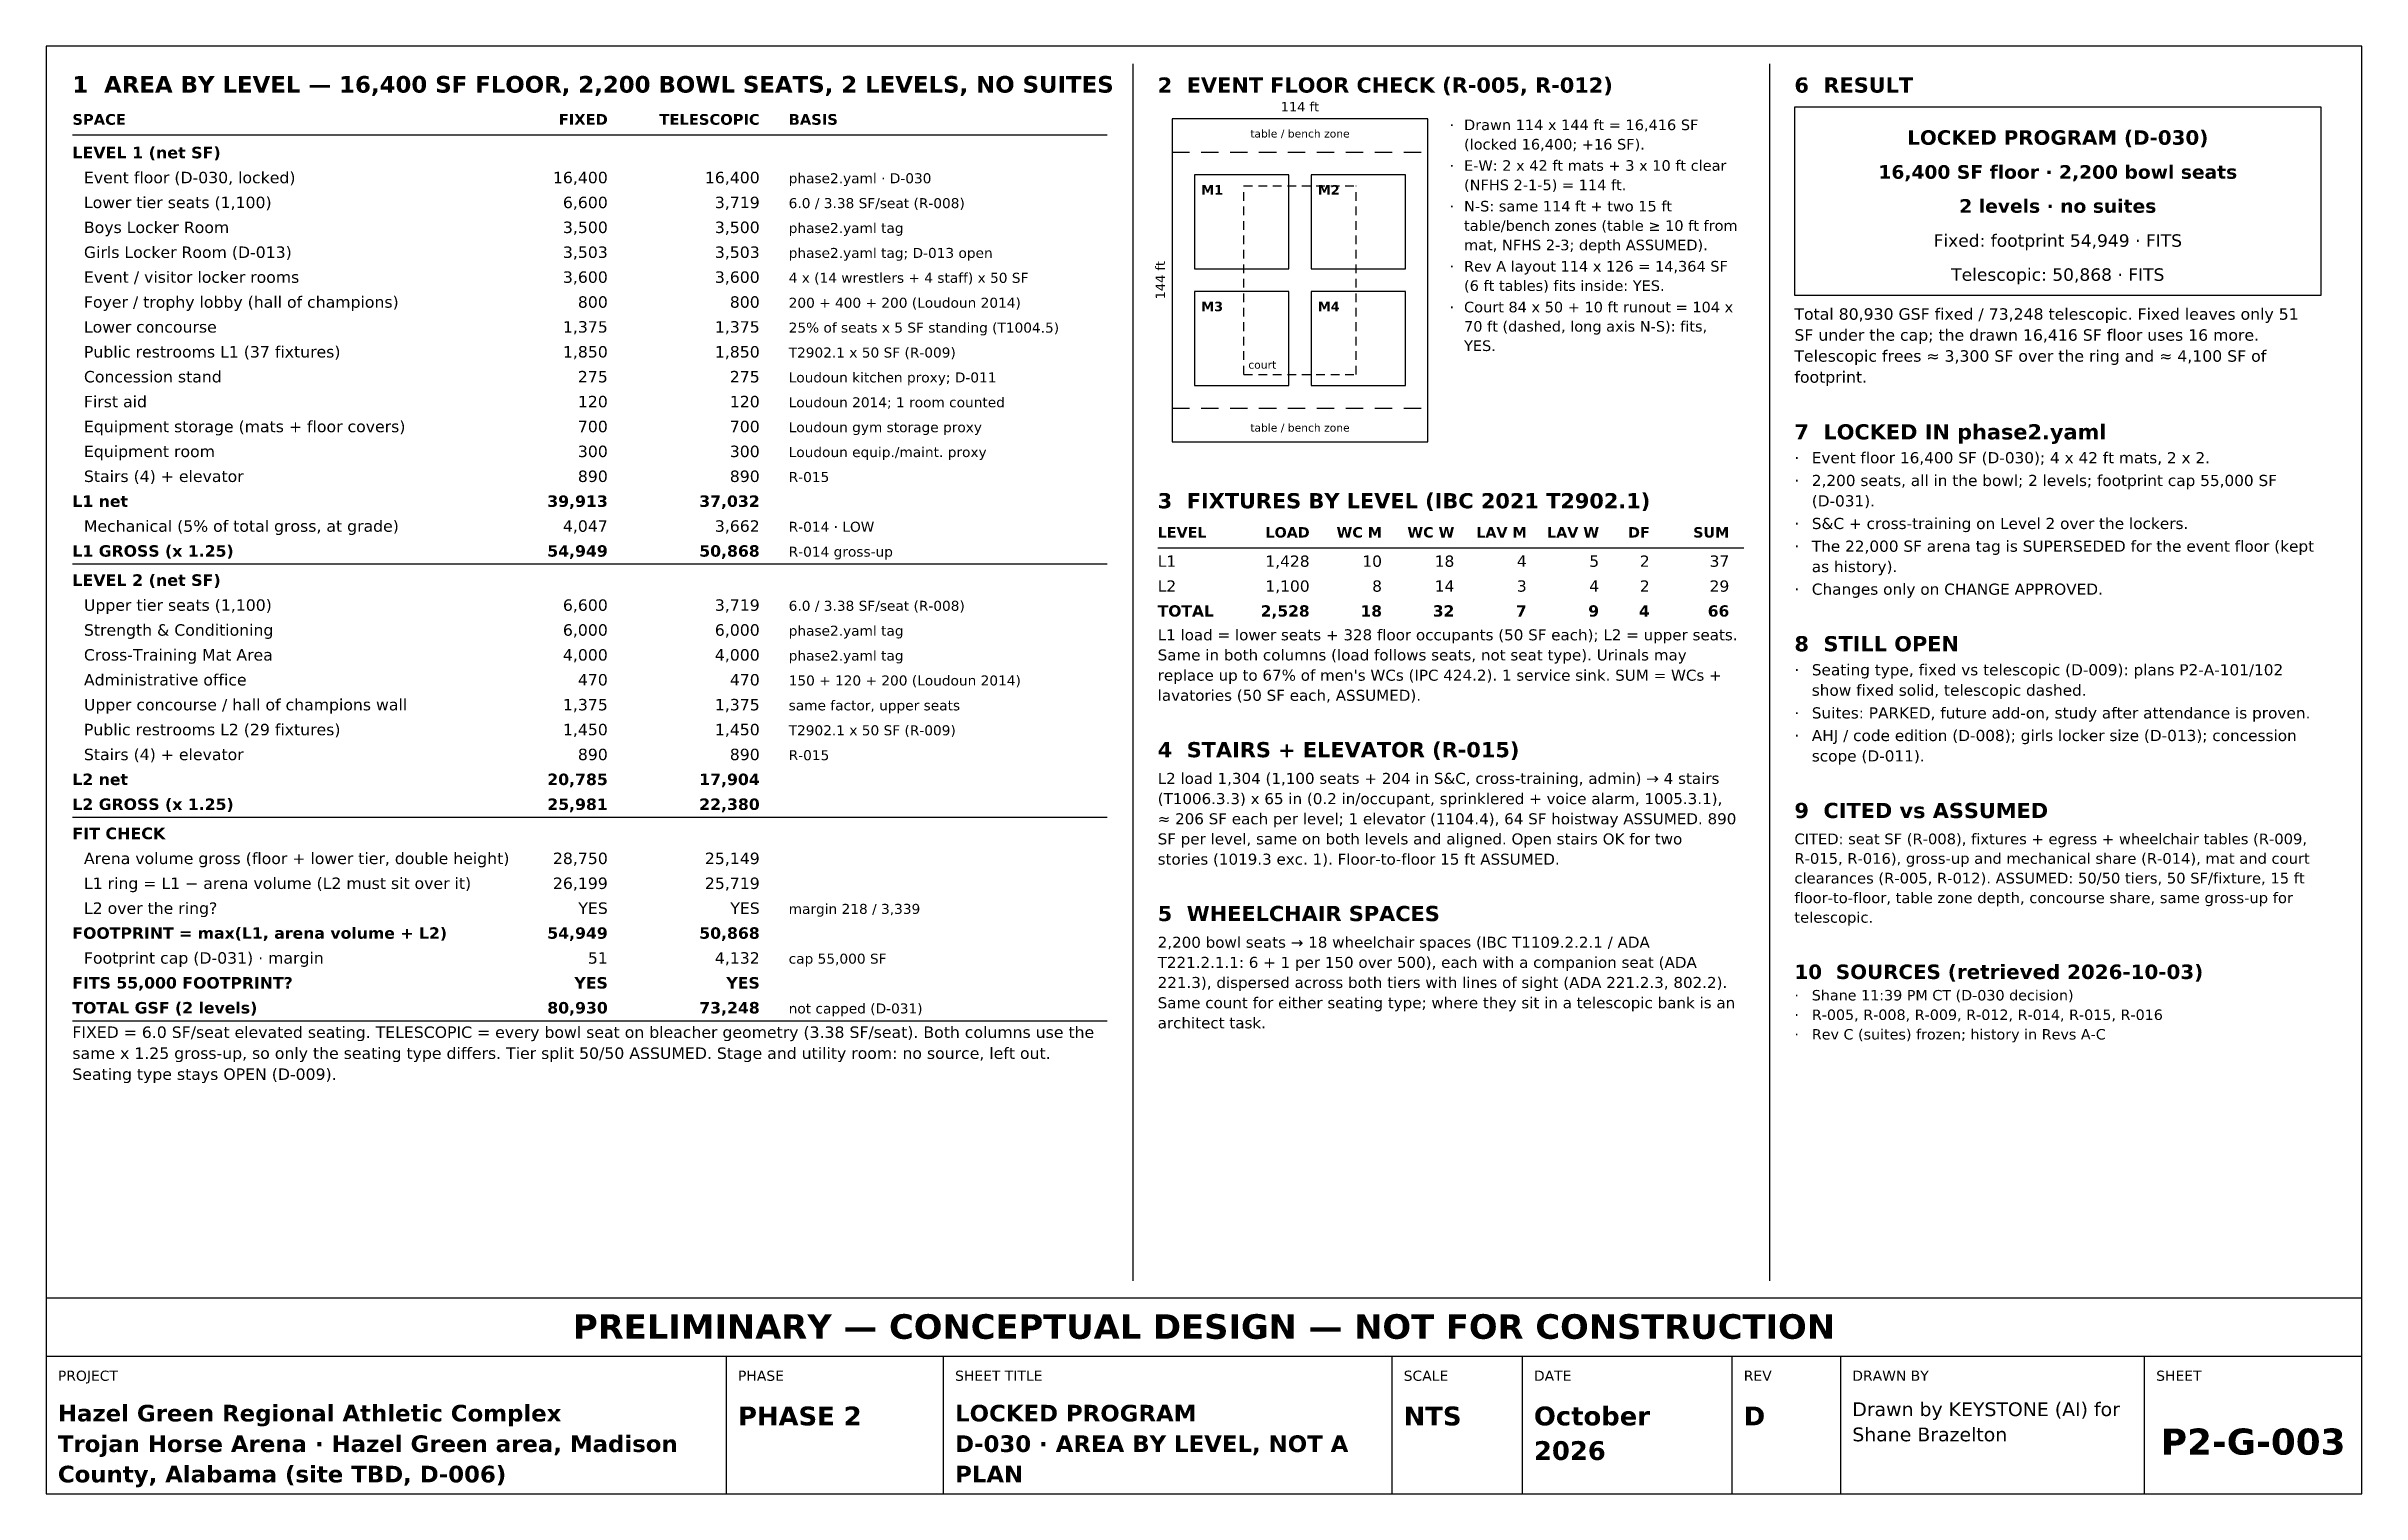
# Model space of a CAD drawing. Header units: inches. Extents: x 0.5 to 16.5, y 0.5 to 10.5.
import ezdxf
from ezdxf.enums import TextEntityAlignment as Align

# ---------------------------------------------------------------- set-up
doc = ezdxf.new("R2010")
doc.units = ezdxf.units.IN
doc.header["$MEASUREMENT"] = 0
for name, color, linetype in [('A-ANNO-TABL', 7, 'Continuous'), ('A-ANNO-TEXT', 7, 'Continuous'), ('G-ANNO-TTLB', 7, 'Continuous')]:
    doc.layers.add(name, color=color, linetype=linetype)
doc.styles.add('KS-BOLD', font='DejaVuSans-Bold.ttf')
doc.styles.add('KS-REG', font='DejaVuSans.ttf')

msp = doc.modelspace()

# ---------------------------------------------------------------- linework, layer by layer
at = {"layer": 'A-ANNO-TABL'}
for p, q in [((0.68, 9.888), (7.83, 9.888)), ((0.68, 6.924), (7.83, 6.924)), ((8.18, 7.036), (12.23, 7.036)), ((0.68, 5.174), (7.83, 5.174)), ((0.68, 3.768), (7.83, 3.768))]:
    msp.add_line(p, q, dxfattribs=at)
at = {"layer": 'A-ANNO-TEXT'}
for p, q in [((8.01, 1.97), (8.01, 10.38)), ((12.41, 1.97), (12.41, 10.38)), ((8.28, 9.768), (8.4, 9.768)), ((8.48, 9.768), (8.6, 9.768)), ((8.68, 9.768), (8.8, 9.768)), ((8.88, 9.768), (9, 9.768)), ((9.08, 9.768), (9.2, 9.768)), ((9.28, 9.768), (9.4, 9.768)), ((9.48, 9.768), (9.6, 9.768)), ((9.68, 9.768), (9.8, 9.768)), ((9.88, 9.768), (10, 9.768)), ((8.776, 9.535), (8.836, 9.535)), ((8.776, 9.533), (8.776, 9.535)), ((8.776, 9.433), (8.776, 9.493)), ((8.876, 9.535), (8.936, 9.535)), ((8.976, 9.535), (9.036, 9.535)), ((9.076, 9.535), (9.136, 9.535)), ((9.176, 9.535), (9.236, 9.535)), ((9.276, 9.535), (9.336, 9.535)), ((9.376, 9.535), (9.436, 9.535)), ((9.476, 9.535), (9.536, 9.535)), ((9.551, 9.533), (9.551, 9.535)), ((9.551, 9.433), (9.551, 9.493)), ((8.776, 9.333), (8.776, 9.393)), ((8.776, 9.233), (8.776, 9.293)), ((9.551, 9.333), (9.551, 9.393)), ((9.551, 9.233), (9.551, 9.293)), ((8.776, 9.133), (8.776, 9.193)), ((9.551, 9.133), (9.551, 9.193)), ((8.776, 9.033), (8.776, 9.093)), ((8.776, 8.933), (8.776, 8.993)), ((9.551, 9.033), (9.551, 9.093)), ((9.551, 8.933), (9.551, 8.993)), ((8.776, 8.833), (8.776, 8.893)), ((9.551, 8.833), (9.551, 8.893)), ((8.776, 8.733), (8.776, 8.793)), ((8.776, 8.633), (8.776, 8.693)), ((9.551, 8.733), (9.551, 8.793)), ((9.551, 8.633), (9.551, 8.693)), ((8.776, 8.533), (8.776, 8.593)), ((8.776, 8.433), (8.776, 8.493)), ((9.551, 8.533), (9.551, 8.593)), ((9.551, 8.433), (9.551, 8.493)), ((8.776, 8.333), (8.776, 8.393)), ((9.551, 8.333), (9.551, 8.393)), ((8.776, 8.233), (8.776, 8.293)), ((8.776, 8.233), (8.836, 8.233)), ((8.876, 8.233), (8.936, 8.233)), ((8.976, 8.233), (9.036, 8.233)), ((9.076, 8.233), (9.136, 8.233)), ((9.176, 8.233), (9.236, 8.233)), ((9.276, 8.233), (9.336, 8.233)), ((9.376, 8.233), (9.436, 8.233)), ((9.476, 8.233), (9.536, 8.233)), ((9.551, 8.233), (9.551, 8.293)), ((8.28, 8.001), (8.4, 8.001)), ((8.48, 8.001), (8.6, 8.001)), ((8.68, 8.001), (8.8, 8.001)), ((8.88, 8.001), (9, 8.001)), ((9.08, 8.001), (9.2, 8.001)), ((9.28, 8.001), (9.4, 8.001)), ((9.48, 8.001), (9.6, 8.001)), ((9.68, 8.001), (9.8, 8.001)), ((9.88, 8.001), (10, 8.001))]:
    msp.add_line(p, q, dxfattribs=at)
for points in [[(12.58, 8.78), (16.22, 8.78), (16.22, 10.08), (12.58, 10.08)], [(8.28, 7.768), (10.047, 7.768), (10.047, 10), (8.28, 10)], [(8.435, 8.962), (9.086, 8.962), (9.086, 9.613), (8.435, 9.613)], [(9.241, 8.962), (9.892, 8.962), (9.892, 9.613), (9.241, 9.613)], [(8.435, 8.156), (9.086, 8.156), (9.086, 8.807), (8.435, 8.807)], [(9.241, 8.156), (9.892, 8.156), (9.892, 8.807), (9.241, 8.807)]]:
    msp.add_lwpolyline(points, close=True, dxfattribs=at)
at = {"layer": 'G-ANNO-TTLB'}
for p, q in [((0.5, 1.45), (16.5, 1.45)), ((5.2, 0.5), (5.2, 1.45)), ((6.7, 0.5), (6.7, 1.45)), ((9.8, 0.5), (9.8, 1.45)), ((10.7, 0.5), (10.7, 1.45)), ((12.15, 0.5), (12.15, 1.45)), ((12.9, 0.5), (12.9, 1.45)), ((15, 0.5), (15, 1.45))]:
    msp.add_line(p, q, dxfattribs=at)
for points in [[(0.5, 0.5), (16.5, 0.5), (16.5, 10.5), (0.5, 10.5)], [(0.5, 1.45), (16.5, 1.45), (16.5, 1.85), (0.5, 1.85)]]:
    msp.add_lwpolyline(points, close=True, dxfattribs=at)

# ---------------------------------------------------------------- texts
at = {"layer": 'A-ANNO-TABL'}
for s, height, style, p in [('SPACE', 0.074, 'KS-BOLD', (0.68, 9.958)), ('BASIS', 0.074, 'KS-BOLD', (5.63, 9.958)), ('LEVEL 1 (net SF)', 0.08, 'KS-BOLD', (0.68, 9.726)), ('Event floor (D-030, locked)', 0.079, 'KS-REG', (0.76, 9.554)), ('phase2.yaml · D-030', 0.069, 'KS-REG', (5.63, 9.554)), ('Lower tier seats (1,100)', 0.079, 'KS-REG', (0.76, 9.382)), ('6.0 / 3.38 SF/seat (R-008)', 0.069, 'KS-REG', (5.63, 9.382)), ('Boys Locker Room', 0.079, 'KS-REG', (0.76, 9.21)), ('phase2.yaml tag', 0.069, 'KS-REG', (5.63, 9.21)), ('Girls Locker Room (D-013)', 0.079, 'KS-REG', (0.76, 9.038)), ('phase2.yaml tag; D-013 open', 0.069, 'KS-REG', (5.63, 9.038)), ('Event / visitor locker rooms', 0.079, 'KS-REG', (0.76, 8.866)), ('4 x (14 wrestlers + 4 staff) x 50 SF', 0.069, 'KS-REG', (5.63, 8.866)), ('Foyer / trophy lobby (hall of champions)', 0.079, 'KS-REG', (0.76, 8.694)), ('200 + 400 + 200 (Loudoun 2014)', 0.069, 'KS-REG', (5.63, 8.694)), ('Lower concourse', 0.079, 'KS-REG', (0.76, 8.522)), ('25% of seats x 5 SF standing (T1004.5)', 0.069, 'KS-REG', (5.63, 8.522)), ('Public restrooms L1 (37 fixtures)', 0.079, 'KS-REG', (0.76, 8.35)), ('T2902.1 x 50 SF (R-009)', 0.069, 'KS-REG', (5.63, 8.35)), ('Concession stand', 0.079, 'KS-REG', (0.76, 8.178)), ('Loudoun kitchen proxy; D-011', 0.069, 'KS-REG', (5.63, 8.178)), ('First aid', 0.079, 'KS-REG', (0.76, 8.006)), ('Loudoun 2014; 1 room counted', 0.069, 'KS-REG', (5.63, 8.006)), ('Equipment storage (mats + floor covers)', 0.079, 'KS-REG', (0.76, 7.834)), ('Loudoun gym storage proxy', 0.069, 'KS-REG', (5.63, 7.834)), ('Equipment room', 0.079, 'KS-REG', (0.76, 7.662)), ('Loudoun equip./maint. proxy', 0.069, 'KS-REG', (5.63, 7.662)), ('Stairs (4) + elevator', 0.079, 'KS-REG', (0.76, 7.49)), ('R-015', 0.069, 'KS-REG', (5.63, 7.49)), ('L1 net', 0.079, 'KS-BOLD', (0.68, 7.318)), ('Mechanical (5% of total gross, at grade)', 0.079, 'KS-REG', (0.76, 7.146)), ('R-014 · LOW', 0.069, 'KS-REG', (5.63, 7.146)), ('L1 GROSS (x 1.25)', 0.079, 'KS-BOLD', (0.68, 6.974)), ('R-014 gross-up', 0.069, 'KS-REG', (5.63, 6.974)), ('LEVEL', 0.072, 'KS-BOLD', (8.18, 7.106)), ('L1', 0.078, 'KS-REG', (8.18, 6.904)), ('LEVEL 2 (net SF)', 0.08, 'KS-BOLD', (0.68, 6.772)), ('L2', 0.078, 'KS-REG', (8.18, 6.732)), ('Upper tier seats (1,100)', 0.079, 'KS-REG', (0.76, 6.6)), ('6.0 / 3.38 SF/seat (R-008)', 0.069, 'KS-REG', (5.63, 6.6)), ('TOTAL', 0.078, 'KS-BOLD', (8.18, 6.56)), ('Strength & Conditioning', 0.079, 'KS-REG', (0.76, 6.428)), ('phase2.yaml tag', 0.069, 'KS-REG', (5.63, 6.428)), ('Cross-Training Mat Area', 0.079, 'KS-REG', (0.76, 6.256)), ('phase2.yaml tag', 0.069, 'KS-REG', (5.63, 6.256)), ('Administrative office', 0.079, 'KS-REG', (0.76, 6.084)), ('150 + 120 + 200 (Loudoun 2014)', 0.069, 'KS-REG', (5.63, 6.084)), ('Upper concourse / hall of champions wall', 0.079, 'KS-REG', (0.76, 5.912)), ('same factor, upper seats', 0.069, 'KS-REG', (5.63, 5.912)), ('Public restrooms L2 (29 fixtures)', 0.079, 'KS-REG', (0.76, 5.74)), ('T2902.1 x 50 SF (R-009)', 0.069, 'KS-REG', (5.63, 5.74)), ('Stairs (4) + elevator', 0.079, 'KS-REG', (0.76, 5.568)), ('R-015', 0.069, 'KS-REG', (5.63, 5.568)), ('L2 net', 0.079, 'KS-BOLD', (0.68, 5.396)), ('L2 GROSS (x 1.25)', 0.079, 'KS-BOLD', (0.68, 5.224)), ('FIT CHECK', 0.08, 'KS-BOLD', (0.68, 5.022)), ('Arena volume gross (floor + lower tier, double height)', 0.079, 'KS-REG', (0.76, 4.85)), ('L1 ring = L1 − arena volume (L2 must sit over it)', 0.079, 'KS-REG', (0.76, 4.678)), ('L2 over the ring?', 0.079, 'KS-REG', (0.76, 4.506)), ('margin 218 / 3,339', 0.069, 'KS-REG', (5.63, 4.506)), ('FOOTPRINT = max(L1, arena volume + L2)', 0.079, 'KS-BOLD', (0.68, 4.334)), ('Footprint cap (D-031) · margin', 0.079, 'KS-REG', (0.76, 4.162)), ('cap 55,000 SF', 0.069, 'KS-REG', (5.63, 4.162)), ('FITS 55,000 FOOTPRINT?', 0.079, 'KS-BOLD', (0.68, 3.99)), ('TOTAL GSF (2 levels)', 0.079, 'KS-BOLD', (0.68, 3.818)), ('not capped (D-031)', 0.069, 'KS-REG', (5.63, 3.818))]:
    msp.add_text(s, height=height, dxfattribs=dict(at, style=style)).set_placement(p)
for s, height, style, p in [('FIXED', 0.074, 'KS-BOLD', (4.38, 9.958)), ('TELESCOPIC', 0.074, 'KS-BOLD', (5.43, 9.958)), ('16,400', 0.079, 'KS-REG', (4.38, 9.554)), ('16,400', 0.079, 'KS-REG', (5.43, 9.554)), ('6,600', 0.079, 'KS-REG', (4.38, 9.382)), ('3,719', 0.079, 'KS-REG', (5.43, 9.382)), ('3,500', 0.079, 'KS-REG', (4.38, 9.21)), ('3,500', 0.079, 'KS-REG', (5.43, 9.21)), ('3,503', 0.079, 'KS-REG', (4.38, 9.038)), ('3,503', 0.079, 'KS-REG', (5.43, 9.038)), ('3,600', 0.079, 'KS-REG', (4.38, 8.866)), ('3,600', 0.079, 'KS-REG', (5.43, 8.866)), ('800', 0.079, 'KS-REG', (4.38, 8.694)), ('800', 0.079, 'KS-REG', (5.43, 8.694)), ('1,375', 0.079, 'KS-REG', (4.38, 8.522)), ('1,375', 0.079, 'KS-REG', (5.43, 8.522)), ('1,850', 0.079, 'KS-REG', (4.38, 8.35)), ('1,850', 0.079, 'KS-REG', (5.43, 8.35)), ('275', 0.079, 'KS-REG', (4.38, 8.178)), ('275', 0.079, 'KS-REG', (5.43, 8.178)), ('120', 0.079, 'KS-REG', (4.38, 8.006)), ('120', 0.079, 'KS-REG', (5.43, 8.006)), ('700', 0.079, 'KS-REG', (4.38, 7.834)), ('700', 0.079, 'KS-REG', (5.43, 7.834)), ('300', 0.079, 'KS-REG', (4.38, 7.662)), ('300', 0.079, 'KS-REG', (5.43, 7.662)), ('890', 0.079, 'KS-REG', (4.38, 7.49)), ('890', 0.079, 'KS-REG', (5.43, 7.49)), ('39,913', 0.079, 'KS-BOLD', (4.38, 7.318)), ('37,032', 0.079, 'KS-BOLD', (5.43, 7.318)), ('4,047', 0.079, 'KS-REG', (4.38, 7.146)), ('3,662', 0.079, 'KS-REG', (5.43, 7.146)), ('54,949', 0.079, 'KS-BOLD', (4.38, 6.974)), ('50,868', 0.079, 'KS-BOLD', (5.43, 6.974)), ('LOAD', 0.072, 'KS-BOLD', (9.23, 7.106)), ('WC M', 0.072, 'KS-BOLD', (9.73, 7.106)), ('WC W', 0.072, 'KS-BOLD', (10.23, 7.106)), ('LAV M', 0.072, 'KS-BOLD', (10.73, 7.106)), ('LAV W', 0.072, 'KS-BOLD', (11.23, 7.106)), ('DF', 0.072, 'KS-BOLD', (11.58, 7.106)), ('SUM', 0.072, 'KS-BOLD', (12.13, 7.106)), ('1,428', 0.078, 'KS-REG', (9.23, 6.904)), ('10', 0.078, 'KS-REG', (9.73, 6.904)), ('18', 0.078, 'KS-REG', (10.23, 6.904)), ('4', 0.078, 'KS-REG', (10.73, 6.904)), ('5', 0.078, 'KS-REG', (11.23, 6.904)), ('2', 0.078, 'KS-REG', (11.58, 6.904)), ('37', 0.078, 'KS-REG', (12.13, 6.904)), ('1,100', 0.078, 'KS-REG', (9.23, 6.732)), ('8', 0.078, 'KS-REG', (9.73, 6.732)), ('14', 0.078, 'KS-REG', (10.23, 6.732)), ('3', 0.078, 'KS-REG', (10.73, 6.732)), ('4', 0.078, 'KS-REG', (11.23, 6.732)), ('2', 0.078, 'KS-REG', (11.58, 6.732)), ('29', 0.078, 'KS-REG', (12.13, 6.732)), ('6,600', 0.079, 'KS-REG', (4.38, 6.6)), ('3,719', 0.079, 'KS-REG', (5.43, 6.6)), ('2,528', 0.078, 'KS-BOLD', (9.23, 6.56)), ('18', 0.078, 'KS-BOLD', (9.73, 6.56)), ('32', 0.078, 'KS-BOLD', (10.23, 6.56)), ('7', 0.078, 'KS-BOLD', (10.73, 6.56)), ('9', 0.078, 'KS-BOLD', (11.23, 6.56)), ('4', 0.078, 'KS-BOLD', (11.58, 6.56)), ('66', 0.078, 'KS-BOLD', (12.13, 6.56)), ('6,000', 0.079, 'KS-REG', (4.38, 6.428)), ('6,000', 0.079, 'KS-REG', (5.43, 6.428)), ('4,000', 0.079, 'KS-REG', (4.38, 6.256)), ('4,000', 0.079, 'KS-REG', (5.43, 6.256)), ('470', 0.079, 'KS-REG', (4.38, 6.084)), ('470', 0.079, 'KS-REG', (5.43, 6.084)), ('1,375', 0.079, 'KS-REG', (4.38, 5.912)), ('1,375', 0.079, 'KS-REG', (5.43, 5.912)), ('1,450', 0.079, 'KS-REG', (4.38, 5.74)), ('1,450', 0.079, 'KS-REG', (5.43, 5.74)), ('890', 0.079, 'KS-REG', (4.38, 5.568)), ('890', 0.079, 'KS-REG', (5.43, 5.568)), ('20,785', 0.079, 'KS-BOLD', (4.38, 5.396)), ('17,904', 0.079, 'KS-BOLD', (5.43, 5.396)), ('25,981', 0.079, 'KS-BOLD', (4.38, 5.224)), ('22,380', 0.079, 'KS-BOLD', (5.43, 5.224)), ('28,750', 0.079, 'KS-REG', (4.38, 4.85)), ('25,149', 0.079, 'KS-REG', (5.43, 4.85)), ('26,199', 0.079, 'KS-REG', (4.38, 4.678)), ('25,719', 0.079, 'KS-REG', (5.43, 4.678)), ('YES', 0.079, 'KS-REG', (4.38, 4.506)), ('YES', 0.079, 'KS-REG', (5.43, 4.506)), ('54,949', 0.079, 'KS-BOLD', (4.38, 4.334)), ('50,868', 0.079, 'KS-BOLD', (5.43, 4.334)), ('51', 0.079, 'KS-REG', (4.38, 4.162)), ('4,132', 0.079, 'KS-REG', (5.43, 4.162)), ('YES', 0.079, 'KS-BOLD', (4.38, 3.99)), ('YES', 0.079, 'KS-BOLD', (5.43, 3.99)), ('80,930', 0.079, 'KS-BOLD', (4.38, 3.818)), ('73,248', 0.079, 'KS-BOLD', (5.43, 3.818))]:
    msp.add_text(s, height=height, dxfattribs=dict(at, style=style)).set_placement(p, align=Align.RIGHT)
at = {"layer": 'A-ANNO-TEXT'}
for s, height, style, p in [('1  AREA BY LEVEL — 16,400 SF FLOOR, 2,200 BOWL SEATS, 2 LEVELS, NO SUITES', 0.115, 'KS-BOLD', (0.68, 10.18)), ('2  EVENT FLOOR CHECK (R-005, R-012)', 0.105, 'KS-BOLD', (8.18, 10.18)), ('6  RESULT', 0.105, 'KS-BOLD', (12.58, 10.18)), ('·', 0.073, 'KS-REG', (10.197, 9.921)), ('Drawn 114 x 144 ft = 16,416 SF', 0.073, 'KS-REG', (10.297, 9.921)), ('(locked 16,400; +16 SF).', 0.073, 'KS-REG', (10.297, 9.787)), ('·', 0.073, 'KS-REG', (10.197, 9.64)), ('E-W: 2 x 42 ft mats + 3 x 10 ft clear', 0.073, 'KS-REG', (10.297, 9.64)), ('M1', 0.065, 'KS-BOLD', (8.481, 9.476)), ('M2', 0.065, 'KS-BOLD', (9.287, 9.476)), ('(NFHS 2-1-5) = 114 ft.', 0.073, 'KS-REG', (10.297, 9.506)), ('·', 0.073, 'KS-REG', (10.197, 9.359)), ('table/bench zones (table ≥ 10 ft from', 0.073, 'KS-REG', (10.297, 9.225)), ('N-S: same 114 ft + two 15 ft', 0.073, 'KS-REG', (10.297, 9.359)), ('mat, NFHS 2-3; depth ASSUMED).', 0.073, 'KS-REG', (10.297, 9.091)), ('·', 0.073, 'KS-REG', (10.197, 8.944)), ('Rev A layout 114 x 126 = 14,364 SF', 0.073, 'KS-REG', (10.297, 8.944)), ('(6 ft tables) fits inside: YES.', 0.073, 'KS-REG', (10.297, 8.81)), ('M3', 0.065, 'KS-BOLD', (8.481, 8.67)), ('M4', 0.065, 'KS-BOLD', (9.287, 8.67)), ('·', 0.073, 'KS-REG', (10.197, 8.662)), ('Court 84 x 50 + 10 ft runout = 104 x', 0.073, 'KS-REG', (10.297, 8.662)), ('Total 80,930 GSF fixed / 73,248 telescopic. Fixed leaves only 51', 0.079, 'KS-REG', (12.58, 8.611)), ('70 ft (dashed, long axis N-S): fits,', 0.073, 'KS-REG', (10.297, 8.529)), ('SF under the cap; the drawn 16,416 SF floor uses 16 more.', 0.079, 'KS-REG', (12.58, 8.466)), ('court', 0.054, 'KS-REG', (8.806, 8.273)), ('YES.', 0.073, 'KS-REG', (10.297, 8.395)), ('Telescopic frees ≈ 3,300 SF over the ring and ≈ 4,100 SF of', 0.079, 'KS-REG', (12.58, 8.321)), ('footprint.', 0.079, 'KS-REG', (12.58, 8.176)), ('7  LOCKED IN phase2.yaml', 0.105, 'KS-BOLD', (12.58, 7.784)), ('Event floor 16,400 SF (D-030); 4 x 42 ft mats, 2 x 2.', 0.077, 'KS-REG', (12.7, 7.619)), ('·', 0.077, 'KS-REG', (12.58, 7.619)), ('2,200 seats, all in the bowl; 2 levels; footprint cap 55,000 SF', 0.077, 'KS-REG', (12.7, 7.462)), ('3  FIXTURES BY LEVEL (IBC 2021 T2902.1)', 0.105, 'KS-BOLD', (8.18, 7.308)), ('·', 0.077, 'KS-REG', (12.58, 7.462)), ('(D-031).', 0.077, 'KS-REG', (12.7, 7.321)), ('·', 0.077, 'KS-REG', (12.58, 7.165)), ('S&C + cross-training on Level 2 over the lockers.', 0.077, 'KS-REG', (12.7, 7.165)), ('·', 0.077, 'KS-REG', (12.58, 7.008)), ('The 22,000 SF arena tag is SUPERSEDED for the event floor (kept', 0.077, 'KS-REG', (12.7, 7.008)), ('as history).', 0.077, 'KS-REG', (12.7, 6.867)), ('·', 0.077, 'KS-REG', (12.58, 6.711)), ('Changes only on CHANGE APPROVED.', 0.077, 'KS-REG', (12.7, 6.711)), ('L1 load = lower seats + 328 floor occupants (50 SF each); L2 = upper seats.', 0.076, 'KS-REG', (8.18, 6.396)), ('8  STILL OPEN', 0.105, 'KS-BOLD', (12.58, 6.32)), ('Same in both columns (load follows seats, not seat type). Urinals may', 0.076, 'KS-REG', (8.18, 6.257)), ("replace up to 67% of men's WCs (IPC 424.2). 1 service sink. SUM = WCs +", 0.076, 'KS-REG', (8.18, 6.117)), ('·', 0.077, 'KS-REG', (12.58, 6.154)), ('show fixed solid, telescopic dashed.', 0.077, 'KS-REG', (12.7, 6.013)), ('Seating type, fixed vs telescopic (D-009): plans P2-A-101/102', 0.077, 'KS-REG', (12.7, 6.154)), ('lavatories (50 SF each, ASSUMED).', 0.076, 'KS-REG', (8.18, 5.978)), ('Suites: PARKED, future add-on, study after attendance is proven.', 0.077, 'KS-REG', (12.7, 5.856)), ('·', 0.077, 'KS-REG', (12.58, 5.856)), ('AHJ / code edition (D-008); girls locker size (D-013); concession', 0.077, 'KS-REG', (12.7, 5.7)), ('4  STAIRS + ELEVATOR (R-015)', 0.105, 'KS-BOLD', (8.18, 5.588)), ('·', 0.077, 'KS-REG', (12.58, 5.7)), ('scope (D-011).', 0.077, 'KS-REG', (12.7, 5.559)), ('L2 load 1,304 (1,100 seats + 204 in S&C, cross-training, admin) → 4 stairs', 0.076, 'KS-REG', (8.18, 5.404)), ('(T1006.3.3) x 65 in (0.2 in/occupant, sprinklered + voice alarm, 1005.3.1),', 0.076, 'KS-REG', (8.18, 5.264)), ('≈ 206 SF each per level; 1 elevator (1104.4), 64 SF hoistway ASSUMED. 890', 0.076, 'KS-REG', (8.18, 5.125)), ('9  CITED vs ASSUMED', 0.105, 'KS-BOLD', (12.58, 5.168)), ('SF per level, same on both levels and aligned. Open stairs OK for two', 0.076, 'KS-REG', (8.18, 4.986)), ('CITED: seat SF (R-008), fixtures + egress + wheelchair tables (R-009,', 0.074, 'KS-REG', (12.58, 4.987)), ('stories (1019.3 exc. 1). Floor-to-floor 15 ft ASSUMED.', 0.076, 'KS-REG', (8.18, 4.846)), ('R-015, R-016), gross-up and mechanical share (R-014), mat and court', 0.074, 'KS-REG', (12.58, 4.852)), ('floor-to-floor, table zone depth, concourse share, same gross-up for', 0.074, 'KS-REG', (12.58, 4.58)), ('clearances (R-005, R-012). ASSUMED: 50/50 tiers, 50 SF/fixture, 15 ft', 0.074, 'KS-REG', (12.58, 4.716)), ('5  WHEELCHAIR SPACES', 0.105, 'KS-BOLD', (8.18, 4.456)), ('telescopic.', 0.074, 'KS-REG', (12.58, 4.445)), ('2,200 bowl seats → 18 wheelchair spaces (IBC T1109.2.2.1 / ADA', 0.076, 'KS-REG', (8.18, 4.272)), ('T221.2.1.1: 6 + 1 per 150 over 500), each with a companion seat (ADA', 0.076, 'KS-REG', (8.18, 4.133)), ('10  SOURCES (retrieved 2026-10-03)', 0.1, 'KS-BOLD', (12.58, 4.056)), ('221.3), dispersed across both tiers with lines of sight (ADA 221.2.3, 802.2).', 0.076, 'KS-REG', (8.18, 3.994)), ('Same count for either seating type; where they sit in a telescopic bank is an', 0.076, 'KS-REG', (8.18, 3.854)), ('·', 0.072, 'KS-REG', (12.58, 3.908)), ('Shane 11:39 PM CT (D-030 decision)', 0.072, 'KS-REG', (12.7, 3.908)), ('R-005, R-008, R-009, R-012, R-014, R-015, R-016', 0.072, 'KS-REG', (12.7, 3.773)), ('FIXED = 6.0 SF/seat elevated seating. TELESCOPIC = every bowl seat on bleacher geometry (3.38 SF/seat). Both columns use the', 0.079, 'KS-REG', (0.68, 3.649)), ('architect task.', 0.076, 'KS-REG', (8.18, 3.715)), ('·', 0.072, 'KS-REG', (12.58, 3.773)), ('Rev C (suites) frozen; history in Revs A-C', 0.072, 'KS-REG', (12.7, 3.638)), ('same x 1.25 gross-up, so only the seating type differs. Tier split 50/50 ASSUMED. Stage and utility room: no source, left out.', 0.079, 'KS-REG', (0.68, 3.504)), ('·', 0.072, 'KS-REG', (12.58, 3.638)), ('Seating type stays OPEN (D-009).', 0.079, 'KS-REG', (0.68, 3.359))]:
    msp.add_text(s, height=height, dxfattribs=dict(at, style=style)).set_placement(p)
for s, height, style, p in [('114 ft', 0.065, 'KS-REG', (9.163, 10.05)), ('table / bench zone', 0.054, 'KS-REG', (9.163, 9.87)), ('LOCKED PROGRAM (D-030)', 0.1, 'KS-BOLD', (14.4, 9.82)), ('16,400 SF floor · 2,200 bowl seats', 0.094, 'KS-BOLD', (14.4, 9.585)), ('2 levels · no suites', 0.094, 'KS-BOLD', (14.4, 9.35)), ('Fixed: footprint 54,949 · FITS', 0.086, 'KS-REG', (14.4, 9.115)), ('Telescopic: 50,868 · FITS', 0.086, 'KS-REG', (14.4, 8.88)), ('table / bench zone', 0.054, 'KS-REG', (9.163, 7.838))]:
    msp.add_text(s, height=height, dxfattribs=dict(at, style=style)).set_placement(p, align=Align.CENTER)
at = {"layer": 'A-ANNO-TEXT', "style": 'KS-REG'}
msp.add_text('144 ft', height=0.065, rotation=90, dxfattribs=at).set_placement((8.23, 8.884), align=Align.CENTER)
at = {"layer": 'G-ANNO-TTLB', "style": 'KS-BOLD'}
for s, height, p in [('PRELIMINARY — CONCEPTUAL DESIGN — NOT FOR CONSTRUCTION', 0.17, (8.5, 1.57)), ('P2-G-003', 0.18, (15.75, 0.77))]:
    msp.add_text(s, height=height, dxfattribs=at).set_placement(p, align=Align.CENTER)
at = {"layer": 'G-ANNO-TTLB'}
for s, height, style, p in [('PROJECT', 0.07, 'KS-REG', (0.58, 1.28)), ('PHASE', 0.07, 'KS-REG', (5.28, 1.28)), ('SHEET TITLE', 0.07, 'KS-REG', (6.78, 1.28)), ('SCALE', 0.07, 'KS-REG', (9.88, 1.28)), ('DATE', 0.07, 'KS-REG', (10.78, 1.28)), ('REV', 0.07, 'KS-REG', (12.23, 1.28)), ('DRAWN BY', 0.07, 'KS-REG', (12.98, 1.28)), ('SHEET', 0.07, 'KS-REG', (15.08, 1.28)), ('Drawn by KEYSTONE (AI) for', 0.095, 'KS-REG', (12.98, 1.036)), ('Hazel Green Regional Athletic Complex', 0.115, 'KS-BOLD', (0.58, 0.999)), ('PHASE 2', 0.13, 'KS-BOLD', (5.28, 0.972)), ('LOCKED PROGRAM', 0.115, 'KS-BOLD', (6.78, 0.999)), ('NTS', 0.13, 'KS-BOLD', (9.88, 0.972)), ('October', 0.13, 'KS-BOLD', (10.78, 0.972)), ('D', 0.13, 'KS-BOLD', (12.23, 0.972)), ('Shane Brazelton', 0.095, 'KS-REG', (12.98, 0.862)), ('Trojan Horse Arena · Hazel Green area, Madison', 0.115, 'KS-BOLD', (0.58, 0.788)), ('D-030 · AREA BY LEVEL, NOT A', 0.115, 'KS-BOLD', (6.78, 0.788)), ('2026', 0.13, 'KS-BOLD', (10.78, 0.733)), ('County, Alabama (site TBD, D-006)', 0.115, 'KS-BOLD', (0.58, 0.578)), ('PLAN', 0.115, 'KS-BOLD', (6.78, 0.578))]:
    msp.add_text(s, height=height, dxfattribs=dict(at, style=style)).set_placement(p)

doc.saveas('drawing.dxf')
